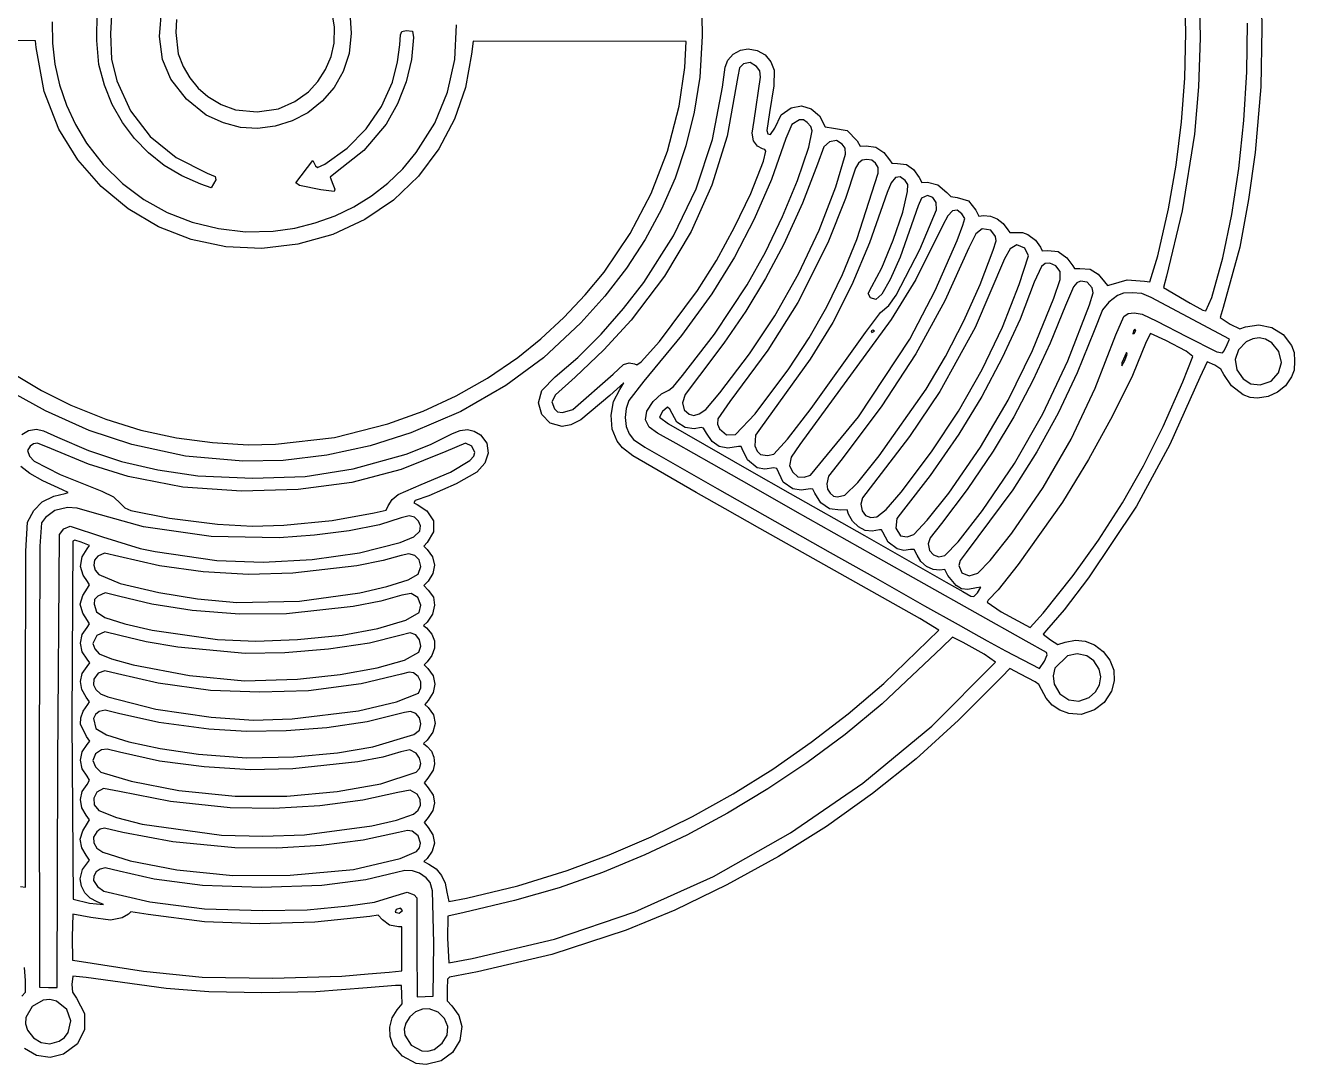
# Model space of a CAD drawing. Extents: x 27 to 178, y 70 to 220.
# Drawn here: x 84.3 to 177.4, y 70 to 146.2 of the extents above; entities that cross this region are included whole.
import ezdxf

# ---------------------------------------------------------------- set-up
doc = ezdxf.new("R2010")
doc.units = 0

msp = doc.modelspace()

# ---------------------------------------------------------------- linework, layer by layer
at = {"layer": 'Layer 1', "color": 7}
for points in [[(174.934112, 149.99496), (175.005044, 145.98432), (174.927092, 141.670199), (174.502114, 136.85981), (174.024548, 133.410399), (173.384464, 129.92411), (172.179044, 125.49911), (171.954884, 124.75635), (172.669774, 124.28415), (173.385044, 123.92981), (173.810334, 124.08144), (174.786434, 124.232887), (175.733553, 124.027776), (176.559987, 123.503805), (177.174034, 122.69867), (177.367641, 122.205027), (177.406014, 121.54919), (177.367768, 120.894056), (177.177144, 120.40156), (176.734981, 119.762), (176.150376, 119.276059), (175.458271, 118.965533), (174.693604, 118.85222), (174.153052, 118.893304), (173.636424, 119.09809), (172.770198, 119.744096), (172.212274, 120.59321), (172.004133, 120.982795), (171.560664, 121.25862), (170.986774, 121.50993), (170.453624, 120.36996), (168.265508, 115.445974), (165.817404, 110.91681), (162.287209, 105.661409), (160.505281, 103.315681), (159.205694, 101.83583), (158.963674, 101.5475), (159.507724, 101.12786), (160.051774, 100.76944), (160.592054, 100.94317), (161.341107, 101.085819), (162.05568, 101.021901), (162.73331, 100.752006), (163.371534, 100.27672), (163.866742, 99.639113), (164.140095, 98.895478), (164.178273, 98.111143), (163.967954, 97.35144), (163.436773, 96.518843), (162.731314, 95.99616), (161.748155, 95.654759), (160.849904, 95.71004), (160.183305, 95.956124), (159.623659, 96.33677), (159.176168, 96.847376), (158.846034, 97.48334), (158.65965, 97.838266), (158.382074, 98.04443), (157.309374, 98.60505), (156.525774, 99.00855), (155.937614, 98.4098), (152.764099, 95.220274), (149.649247, 92.402314), (146.462451, 89.844504), (143.073104, 87.43543), (139.558967, 85.237723), (135.766129, 83.147875), (131.953776, 81.300082), (128.381094, 79.82854), (122.941244, 78.049316), (117.478084, 76.77887), (115.448264, 76.38561), (115.298364, 76.235448), (115.274284, 75.49211), (115.274284, 74.63524), (115.617414, 74.28718), (116.123377, 73.575663), (116.336824, 72.75625), (116.200041, 71.727278), (115.667573, 70.86373), (114.817462, 70.249047), (113.727754, 69.96667), (112.993154, 70.03767), (112.9928, 70.03764)], [(116.6788, 82.18388), (120.447288, 83.086056), (124.0603, 84.19239), (127.155863, 85.340969), (130.225937, 86.669316), (133.255806, 88.16873), (136.230755, 89.83051), (139.136068, 91.645953), (141.957031, 93.606359), (144.678926, 95.703025), (147.28704, 97.92725), (151.30801, 101.81858), (149.93547, 102.67642), (138.20119, 109.29028), (135.64942, 110.72709), (133.52295, 111.92041), (128.889984, 114.609968), (128.124009, 115.191935), (127.73794, 115.69154), (127.356056, 116.582688), (127.28042, 117.60156), (127.46114, 118.606114), (127.92293, 119.48073), (128.21754, 119.96402), (127.19556, 119.03886), (125.076414, 117.257761), (124.343203, 116.88076), (123.70387, 116.76559), (122.815095, 117.006643), (122.206254, 117.635699), (121.969344, 118.49135), (122.19636, 119.41219), (123.19129, 120.41503), (124.836526, 121.833635), (126.548185, 123.545373), (128.203474, 125.419466), (129.6796, 127.32514), (131.862576, 130.741931), (133.5259, 134.203048), (134.709441, 137.80744), (135.45307, 141.65406), (135.65455, 143.12894), (135.852958, 143.641798), (136.244589, 144.071669), (136.764175, 144.366635), (137.34645, 144.47478), (138.001778, 144.350727), (138.574749, 144.015015), (139.01034, 143.513313), (139.25353, 142.89129), (139.221403, 141.761444), (138.90201, 139.79435), (138.71569, 138.477631), (138.787328, 138.237475), (138.97331, 138.17438), (139.28467, 138.63834), (139.767415, 139.615483), (140.48233, 140.13994), (141.237627, 140.282982), (141.960073, 140.068166), (142.568432, 139.540797), (142.98147, 138.74618), (143.59325, 138.65878), (144.600345, 138.483921), (145.31806, 137.72881), (145.55287, 137.33273), (145.98482, 137.35273), (146.68872, 137.25913), (147.276709, 136.854404), (147.70803, 136.31674), (147.879678, 136.084075), (148.29089, 136.04791), (148.93594, 135.97581), (149.452398, 135.607459), (149.88076, 135.03624), (150.06743, 134.66788), (150.47508, 134.67788), (151.253693, 134.483691), (151.90953, 133.92678), (152.196424, 133.632991), (152.66187, 133.55998), (153.488918, 133.308551), (154.03581, 132.62852), (154.25049, 132.18565), (154.59361, 132.23265), (155.095278, 132.201908), (155.592811, 131.996653), (156.034576, 131.647363), (156.36894, 131.18452), (156.534166, 130.997426), (156.97318, 131.00156), (157.44342, 130.998693), (157.84562, 130.84542), (158.416464, 130.442775), (158.76467, 129.92577), (158.88352, 129.64125), (159.30941, 129.68525), (160.07782, 129.59845), (160.705814, 129.150135), (161.14087, 128.54552), (161.26745, 128.355213), (161.66511, 128.36625), (162.40291, 128.31635), (162.994045, 127.94345), (163.45543, 127.3739), (163.675248, 127.098118), (163.95301, 127.1828), (165.116393, 127.521944), (166.39091, 127.42512), (166.77978, 127.36712), (167.374558, 129.288324), (168.16237, 132.72347), (168.723336, 135.938633), (169.115174, 139.110709), (169.34642, 142.327205), (169.42561, 145.67563), (169.328759, 149.441347)], [(133.91638, 148.38146), (133.96133, 145.388199), (133.79721, 142.38866), (133.381382, 139.829648), (132.773961, 137.36232), (131.974066, 134.984861), (130.980815, 132.695455), (129.793327, 130.492288), (128.410721, 128.373545), (126.832116, 126.337411), (125.05663, 124.38207), (122.324998, 121.814905), (119.55936, 119.78672), (116.271596, 117.878255), (112.60617, 116.29784), (109.6245, 115.356044), (106.431166, 114.670725), (103.241944, 114.278319), (100.27261, 114.21526), (100.27261, 114.21526)], [(170.412794, 148.803348), (170.471119, 145.265947), (170.35221, 141.682463), (170.05743, 138.21304), (169.169011, 132.576879), (168.00265, 127.80033), (167.79296, 126.95125), (169.75036, 125.81026), (170.67737, 125.29082), (170.89919, 125.23862), (171.34702, 126.22749), (171.34701, 126.22745)], [(97.212276, 134.53207), (95.807619, 135.144172), (94.521219, 135.912944), (93.360682, 136.829473), (92.333618, 137.884847), (91.447635, 139.070157), (90.71034, 140.37649), (90.129342, 141.794935), (89.71225, 143.31658), (89.570629, 145.066269), (89.601573, 147.18135)], [(90.668473, 147.36364), (90.571183, 145.55911), (90.648749, 143.716139), (91.04984, 142.11883), (92.035897, 139.921498), (93.497625, 138.031369), (95.391473, 136.492943), (97.673889, 135.35072), (98.261464, 135.096998), (98.306738, 134.85985), (97.970364, 134.27333), (97.212271, 134.53214), (97.212276, 134.53207)], [(100.11798, 138.68818), (98.85849, 139.049645), (97.592636, 139.61145), (96.152075, 140.774819), (94.999654, 142.23401), (94.400454, 143.688484), (94.1842, 145.36573), (94.350549, 147.475014)], [(108.12575, 147.11621), (108.23504, 145.618085), (108.08675, 144.12851), (107.641291, 142.815313), (106.977525, 141.640723), (106.106879, 140.621078), (105.04078, 139.77272), (103.897722, 139.176732), (102.643401, 138.785674), (101.357065, 138.617003), (100.11796, 138.68818), (100.11798, 138.68818)], [(102.90171, 140.06682), (104.08701, 140.607316), (105.09918, 141.32302), (105.777323, 142.066278), (106.339804, 142.947064), (106.755193, 143.906238), (106.99206, 144.88466), (106.998889, 146.067329), (106.80189, 147.26022)], [(86.313209, 146.457872), (86.329863, 144.887126), (86.509203, 143.335655), (86.849328, 141.814711), (87.348334, 140.335545), (88.004321, 138.909411), (88.815385, 137.54756), (90.036792, 135.972262), (91.448187, 134.593469), (93.024726, 133.42287), (94.741567, 132.472152), (96.573866, 131.753006), (98.49678, 131.277119), (100.485466, 131.056181), (102.51508, 131.10188), (102.51508, 131.10188)], [(95.407213, 146.613489), (95.370177, 145.67503), (95.546986, 144.08984), (95.909947, 143.177896), (96.407852, 142.329471), (97.015856, 141.580453), (97.709114, 140.96673), (98.681998, 140.395149), (99.734994, 139.9915), (101.337956, 139.85362), (102.90171, 140.0668), (102.90171, 140.06682)], [(102.51508, 131.10188), (104.083951, 131.322799), (105.597518, 131.69661), (107.046348, 132.218129), (108.421008, 132.882169), (109.712064, 133.683545), (110.910083, 134.61707), (112.005633, 135.677561), (112.98928, 136.85983), (114.351812, 139.020032), (115.2941, 141.285422), (115.822823, 143.677139), (115.94466, 146.21632)], [(171.34701, 126.22745), (172.145119, 129.143919), (172.805231, 132.319999), (173.322155, 135.692662), (173.690697, 139.198881), (173.905668, 142.775629), (173.961873, 146.359878)], [(105.99476, 134.11891), (104.433144, 134.455173), (104.15966, 134.64358), (105.41645, 136.27988), (105.60813, 135.88692), (105.754303, 135.752904), (106.29181, 136.00819), (107.929764, 137.17785), (109.33387, 138.60968), (110.456028, 140.245277), (111.24814, 142.02624), (111.630894, 143.503986), (111.79509, 144.76919), (111.84269, 145.49398), (111.932893, 145.741908), (112.24781, 145.80883), (112.722221, 145.772946), (112.79923, 145.29946), (112.658393, 143.695372), (112.257094, 142.038326), (111.625032, 140.42239), (110.79191, 138.94163), (109.155513, 136.99842), (107.20512, 135.46795), (106.69342, 135.0642), (106.88341, 134.53393), (107.02901, 134.164698), (106.983937, 133.997905), (105.99473, 134.11891), (105.99476, 134.11891)], [(102.66973, 115.48131), (106.998498, 115.957212), (110.92429, 116.95486), (113.498171, 117.901397), (115.915834, 119.016435), (118.218955, 120.321335), (120.44921, 121.83746), (122.130628, 123.189894), (123.812668, 124.74965), (125.394429, 126.416964), (126.77501, 128.09207), (128.683495, 130.9114), (130.22855, 133.858046), (131.424773, 136.964235), (132.28676, 140.26219), (132.69248, 143.096072), (132.78992, 145.01521), (117.17555, 145.02931), (117.05086, 144.08349), (116.618576, 141.639735), (115.815615, 139.309121), (114.657327, 137.126964), (113.15906, 135.12858), (111.330807, 133.370127), (109.231948, 131.942715), (106.887092, 130.860243), (104.32085, 130.13661), (101.664356, 129.82608), (99.041873, 129.952994), (96.502989, 130.4935), (94.097292, 131.423746), (91.87437, 132.71988), (89.88381, 134.35805), (88.175199, 136.314404), (86.798125, 138.56509), (85.721171, 141.338477), (85.133081, 144.55381), (85.077791, 145.05643), (77.218342, 145.07613)], [(124.47996, 118.01957), (127.43148, 120.59763), (128.195578, 121.320716), (128.60614, 121.43322), (128.99936, 121.35592), (129.167298, 121.287264), (129.484645, 121.49868), (130.84359, 123.00911), (133.62536, 126.73799), (135.01634, 128.940971), (136.346889, 131.375649), (137.526724, 133.86494), (138.46556, 136.23176), (138.63964, 136.949334), (138.571105, 137.090648), (138.39546, 137.1305), (138.029964, 137.31831), (137.72785, 137.72095), (137.63084, 138.271683), (137.78025, 139.21831), (138.23906, 142.37846), (138.196979, 142.843444), (137.93967, 143.17105), (137.486418, 143.459346), (137.00111, 143.35447), (136.701114, 143.073236), (136.57922, 142.42736), (135.803, 138.05114), (134.683741, 134.467417), (133.160464, 131.071698), (131.19575, 127.792375), (128.75218, 124.55784), (126.757829, 122.380275), (124.66363, 120.38934), (123.210609, 119.088266), (122.92926, 118.57119), (123.12651, 118.05752), (123.356909, 117.839936), (123.72998, 117.79891), (124.47998, 118.0196), (124.47996, 118.01957)], [(159.05609, 99.54606), (159.268505, 100.015745), (159.20558, 100.19074), (157.7261, 101.03427), (146.51378, 107.31877), (140.79163, 110.56864), (137.58258, 112.38379), (134.64418, 114.04927), (132.05375, 115.52063), (130.69357, 116.27542), (130.078809, 116.721553), (129.819865, 117.257566), (129.916946, 117.881969), (130.37026, 118.59327), (130.988894, 119.161491), (131.51842, 119.42273), (131.86649, 119.71271), (132.52036, 120.5053), (134.867063, 123.537209), (137.26034, 127.15537), (138.596227, 129.542883), (139.85913, 132.16003), (140.955833, 134.79916), (141.79312, 137.25262), (142.03537, 138.45321), (141.931312, 138.778263), (141.667, 139.06544), (141.38675, 139.259102), (141.10827, 139.2678), (140.545353, 138.906654), (140.09891, 137.89879), (139.035731, 134.872707), (137.78331, 131.981005), (136.329409, 129.198023), (134.66179, 126.4981), (132.44979, 123.431811), (129.67688, 120.09046), (128.58001, 118.68346), (128.380843, 118.085275), (128.319418, 117.4201), (128.394863, 116.770172), (128.60631, 116.21773), (128.926809, 115.822322), (129.75815, 115.241399), (135.06952, 112.2112), (140.0184, 109.41001), (143.34344, 107.53389), (146.66847, 105.65932), (147.86703, 104.97989), (150.26415, 103.62584), (152.73859, 102.23722), (153.85982, 101.61888), (154.86506, 101.05611), (156.20691, 100.30511), (158.69788, 99.00986), (159.05613, 99.54606), (159.05609, 99.54606)], [(133.73525, 117.68584), (134.243811, 118.026354), (135.25545, 119.22942), (137.44592, 122.09049), (139.304318, 124.88438), (141.027738, 127.959341), (142.53819, 131.163934), (143.75769, 134.34672), (144.47524, 136.729179), (144.457702, 137.186241), (144.24038, 137.48617), (143.821761, 137.737456), (143.30826, 137.63955), (142.89613, 137.266986), (142.41608, 136.01861), (141.320056, 133.13723), (139.94078, 130.13243), (138.616798, 127.62413), (137.169261, 125.220783), (135.562892, 122.867442), (133.76241, 120.50916), (132.707329, 119.12375), (132.5181, 118.49269), (132.637501, 117.986369), (133.01092, 117.67801), (133.361869, 117.577438), (133.73525, 117.68601), (133.73525, 117.68584)], [(136.41175, 116.17087), (137.848309, 117.708655), (140.30672, 121.00792), (141.802099, 123.279729), (143.10311, 125.554721), (144.258156, 127.924433), (145.31564, 130.4804), (146.87752, 135.35777), (146.875909, 135.76693), (146.66993, 136.07304), (146.400326, 136.310041), (146.04982, 136.35721), (145.701241, 136.311118), (145.43922, 136.08387), (145.19923, 135.70346), (144.47443, 133.49018), (143.18026, 130.2275), (140.97785, 125.86324), (138.784265, 122.372569), (135.99479, 118.61081), (135.123189, 117.326005), (135.076895, 116.947641), (135.2312, 116.58888), (135.749317, 116.15255), (136.41175, 116.17087), (136.41175, 116.17087)], [(139.22943, 114.74995), (140.219184, 115.845033), (141.965677, 118.087818), (145.94364, 123.65005), (147.03492, 125.13109), (147.645934, 125.653826), (148.19184, 126.40997), (149.933621, 129.751261), (151.14801, 132.66005), (151.127118, 133.192052), (150.86927, 133.56471), (150.476205, 133.698816), (150.04966, 133.51516), (149.79271, 132.96057), (148.472863, 129.192765), (147.738173, 127.547419), (147.1266, 126.48144), (146.704186, 126.091294), (146.299, 126.19317), (146.140943, 126.513639), (146.40689, 127.03963), (147.148433, 128.414149), (147.976948, 130.422405), (148.674178, 132.482433), (149.02187, 134.01227), (149.036325, 134.522509), (148.85701, 134.8021), (148.475783, 135.081681), (148.135244, 135.03388), (147.821935, 134.649809), (147.5224, 133.92058), (146.232565, 130.248324), (144.944363, 127.161719), (143.537799, 124.400365), (141.89288, 121.70386), (138.23899, 116.63898), (137.86453, 116.12211), (137.83774, 115.339424), (138.003721, 114.963024), (138.25342, 114.72545), (138.766295, 114.637766), (139.22943, 114.74995), (139.22943, 114.74995)], [(141.91191, 113.19023), (145.41983, 117.48794), (149.18509, 123.17306), (151.060034, 126.730534), (152.65744, 130.40308), (153.08947, 131.5258), (153.2252, 132.016974), (153.00117, 132.37221), (152.659304, 132.630806), (152.329928, 132.585503), (151.988915, 132.221573), (151.61214, 131.52429), (149.640788, 127.555876), (147.81276, 124.6036), (141.11548, 115.44043), (140.485453, 114.520809), (140.37243, 113.88855), (140.603174, 113.408036), (140.97863, 113.07561), (141.44225, 113.041862), (141.9119, 113.19023), (141.91191, 113.19023)], [(144.42525, 111.72839), (145.374739, 112.667776), (146.94961, 114.620006), (150.39173, 119.50006), (151.808286, 121.910853), (153.151837, 124.521963), (154.34363, 127.170029), (155.30491, 129.69169), (155.513171, 130.387634), (155.48519, 130.70863), (155.120489, 131.161606), (154.5069, 131.26569), (154.031909, 130.909309), (153.51299, 129.8829), (151.757177, 125.977843), (149.621201, 122.100251), (147.08295, 118.213392), (144.12031, 114.28053), (143.231171, 113.117484), (143.11142, 112.56484), (143.155219, 112.183545), (143.35141, 111.8861), (143.603758, 111.664621), (143.89653, 111.61277), (144.42525, 111.72839), (144.42525, 111.72839)], [(146.77879, 110.14143), (147.45022, 110.669515), (148.56178, 111.96074), (150.780744, 114.908358), (152.751713, 117.898505), (154.483263, 120.945164), (155.98397, 124.06232), (157.219918, 127.191296), (157.88075, 129.28909), (157.614079, 129.83954), (157.03669, 130.09377), (156.558649, 129.801121), (156.13565, 129.06607), (153.969913, 124.029145), (151.4, 119.34541), (149.166756, 116.022116), (146.53311, 112.58411), (145.721265, 111.539876), (145.58637, 111.07387), (145.684325, 110.58453), (145.946203, 110.242179), (146.326268, 110.082564), (146.77879, 110.14143), (146.77879, 110.14143)], [(149.48606, 108.84013), (150.472851, 109.895579), (152.04255, 111.8881), (154.370501, 115.243499), (156.410661, 118.704868), (158.195846, 122.333025), (159.75887, 126.18879), (160.210826, 127.5605), (160.20694, 128.14516), (159.902695, 128.561699), (159.45421, 128.749), (159.122458, 128.719282), (158.850112, 128.509634), (158.3201, 127.34869), (157.27765, 124.643311), (155.973289, 121.814449), (154.458978, 118.966752), (152.78668, 116.20487), (150.689764, 113.185725), (148.71851, 110.64619), (148.22692, 110.01333), (148.172429, 109.316213), (148.50493, 108.75789), (148.988344, 108.680925), (149.48606, 108.84009), (149.48606, 108.84013)], [(151.75648, 107.31374), (152.74264, 108.319061), (154.53058, 110.61442), (156.868129, 114.049089), (158.950623, 117.701462), (160.781704, 121.578555), (162.36502, 125.68738), (162.640363, 126.567965), (162.56715, 126.93396), (162.189635, 127.34155), (161.71015, 127.43336), (161.435046, 127.303402), (161.19038, 127.014964), (160.5957, 125.64751), (159.479025, 122.875072), (158.208414, 120.137397), (156.808965, 117.485151), (155.30578, 114.969), (153.402586, 112.157644), (151.5051, 109.6518), (150.685155, 108.598959), (150.53475, 108.15076), (150.642076, 107.674395), (150.922764, 107.347815), (151.314877, 107.213452), (151.75648, 107.31374), (151.75648, 107.31374)], [(154.17839, 106.02194), (155.090629, 106.949093), (156.66295, 108.94501), (158.967608, 112.288309), (161.011146, 115.832341), (162.788287, 119.567048), (164.29375, 123.48237), (164.886167, 124.842526), (165.196695, 125.05808), (165.63421, 125.10622), (166.223939, 125.014319), (167.31457, 124.49581), (169.47971, 123.36539), (171.711073, 122.24365), (172.117121, 122.160009), (172.25192, 122.31828), (172.47087, 122.7701), (172.62595, 123.1631), (166.89707, 126.22714), (166.206794, 126.527638), (165.5052, 126.57471), (164.856233, 126.538374), (164.41173, 126.36898), (163.78403, 125.893331), (163.31008, 125.33003), (162.7105, 123.79167), (161.454908, 120.697627), (160.058373, 117.75606), (158.494366, 114.915158), (156.73636, 112.12311), (153.32993, 107.5321), (152.87006, 106.947226), (152.77721, 106.5789), (153.00324, 106.03932), (153.538889, 105.807116), (154.17839, 106.02192), (154.17839, 106.02194)], [(146.5911, 123.75754), (146.47511, 123.83034), (146.364351, 123.773811), (146.40861, 123.65201), (146.59114, 123.75757), (146.5911, 123.75754)], [(165.76804, 123.80114), (165.697172, 123.904247), (165.583, 123.78534), (165.540713, 123.573574), (165.6521, 123.59835), (165.76809, 123.80113), (165.76804, 123.80114)], [(158.98027, 103.08754), (161.175936, 105.830252), (163.02031, 108.43189), (164.792669, 111.178644), (166.335338, 113.877649), (167.769289, 116.755564), (169.2155, 120.03905), (169.94367, 121.90638), (169.46038, 122.28522), (167.96434, 123.06632), (166.8431, 123.59832), (166.5178, 122.96922), (165.514576, 120.509526), (164.058449, 117.538016), (162.301465, 114.346338), (160.39567, 111.22614), (157.146233, 106.65149), (155.680196, 104.791323), (154.94105, 104.03479), (154.86505, 103.88761), (155.88963, 103.1643), (158.00963, 102.02968), (158.9803, 103.08754), (158.98027, 103.08754)], [(175.68356, 120.08644), (176.2257, 120.705238), (176.43652, 121.47186), (176.242694, 122.275574), (175.73692, 122.89802), (175.265756, 123.161191), (174.799352, 123.262051), (174.332023, 123.200846), (173.85808, 122.97782), (173.286314, 122.398326), (173.052669, 121.674215), (173.16673, 120.923674), (173.63808, 120.26489), (174.206454, 119.900956), (174.87163, 119.83109), (175.68356, 120.08645), (175.68356, 120.08644)], [(164.95593, 121.60232), (165.138124, 122.064725), (165.07314, 122.20646), (164.72657, 121.44429), (164.729515, 121.218651), (164.95593, 121.60232), (164.95593, 121.60232)], [(83.446058, 120.64778), (85.515331, 119.413858), (87.66942, 118.33765), (90.229046, 117.299633), (92.805231, 116.50013), (95.413359, 115.935092), (98.068814, 115.60047), (100.673317, 115.421791), (102.669734, 115.48135), (102.66973, 115.48131)], [(100.27261, 114.21526), (96.080706, 114.600409), (92.148963, 115.44305), (89.003974, 116.482007), (85.821941, 117.91197), (83.465596, 119.204912)], [(154.16259, 104.56787), (154.403419, 104.993755), (154.09179, 104.92404), (153.43452, 104.81118), (152.983136, 104.856346), (152.58393, 105.09841), (151.9772, 105.8281), (151.7571, 106.2682), (151.39725, 106.2276), (150.892808, 106.273535), (150.408399, 106.498722), (149.999453, 106.866383), (149.7214, 107.33974), (149.511872, 107.738342), (149.24098, 107.73964), (148.750935, 107.67461), (148.26914, 107.79654), (147.60931, 108.279936), (147.21042, 109.01162), (147.111756, 109.180174), (146.95706, 109.18363), (146.43648, 109.09053), (145.927611, 109.14935), (145.419709, 109.413194), (144.985215, 109.829758), (144.69657, 110.34674), (144.59222, 110.64619), (144.11246, 110.62019), (143.301765, 110.726735), (142.66564, 111.17675), (142.22156, 111.87433), (142.077139, 112.167365), (141.91954, 112.19199), (141.23274, 112.093619), (140.60684, 112.18499), (139.90509, 112.695835), (139.43104, 113.68965), (139.22486, 113.73725), (138.563451, 113.640689), (137.99757, 113.74125), (137.29758, 114.318704), (136.89408, 115.1201), (136.814307, 115.294616), (136.6318, 115.28953), (135.850994, 115.188005), (135.21284, 115.312241), (134.698001, 115.67033), (134.28714, 116.27036), (134.065535, 116.641717), (133.88527, 116.68336), (133.36662, 116.58966), (132.706624, 116.690017), (132.11184, 117.08673), (131.58982, 118.04905), (131.414764, 118.173844), (131.04734, 117.8747), (130.8431, 117.45461), (131.483216, 116.975054), (134.14159, 115.44375), (137.40749, 113.57318), (140.42322, 111.85737), (145.85653, 108.77594), (149.45221, 106.72652), (151.84933, 105.34756), (153.08655, 104.65766), (153.66263, 104.33543), (153.874019, 104.290441), (154.16262, 104.56787), (154.16259, 104.56787)], [(84.077681, 116.169613), (84.558254, 116.484679), (85.141009, 116.562333), (85.677896, 116.459446), (86.701834, 115.987783), (88.971673, 114.995723), (91.392719, 114.204419), (94.039424, 113.593267), (96.986241, 113.141663), (101.00721, 112.971283), (104.841771, 113.104033), (108.36287, 113.665393), (112.256421, 114.742807), (114.044875, 115.453078), (115.66863, 116.256743), (116.222849, 116.484616), (116.752116, 116.543253), (117.25035, 116.43296), (117.71147, 116.154043), (118.17255, 115.541079), (118.276577, 114.821026), (118.032174, 114.083396), (117.44796, 113.417703), (115.937714, 112.550993), (113.93192, 111.692593), (112.90735, 111.328933), (112.811959, 111.173528), (113.07665, 111.037323), (113.776096, 110.580802), (114.26504, 109.853073), (114.257185, 109.042672), (113.79519, 108.250653), (113.55657, 107.978883), (113.79726, 107.754053), (114.189693, 107.211956), (114.332814, 106.596159), (114.224683, 105.975114), (113.86336, 105.417273), (113.56271, 105.107483), (113.87916, 104.764163), (114.254555, 104.239673), (114.34429, 103.663073), (114.199517, 103.002883), (113.79904, 102.428283), (113.53805, 102.174373), (113.74337, 102.002993), (114.14734, 101.530843), (114.330884, 101.052092), (114.327619, 100.511144), (114.148987, 99.975703), (113.80643, 99.513473), (113.57578, 99.292493), (113.85415, 99.022143), (114.236861, 98.481612), (114.368998, 97.877063), (114.25006, 97.254461), (113.87955, 96.659773), (113.62578, 96.370753), (113.86184, 96.155143), (114.255412, 95.611147), (114.37394, 94.990749), (114.219168, 94.354506), (113.79284, 93.762973), (113.53664, 93.512493), (113.79632, 93.309263), (114.104994, 92.956353), (114.291067, 92.507608), (114.340052, 92.020688), (114.23746, 91.553253), (113.85083, 90.985753), (113.57268, 90.629333), (113.8805, 90.263603), (114.228121, 89.740886), (114.342709, 89.166002), (114.224442, 88.593891), (113.8735, 88.079493), (113.57269, 87.723033), (113.86555, 87.359533), (114.217996, 86.813527), (114.34425, 86.202713), (114.176801, 85.625973), (113.79759, 85.095373), (113.55235, 84.871383), (113.92982, 84.678293), (114.458454, 84.316555), (114.861264, 83.843172), (115.128734, 83.272961), (115.25135, 82.620743), (115.38109, 81.920073), (116.67874, 82.184503), (116.6788, 82.18388)], [(103.28834, 109.52807), (106.821597, 109.884741), (109.91489, 110.42931), (110.78853, 110.63506), (110.943, 110.95416), (111.237048, 111.417371), (111.672049, 111.78857), (113.36463, 112.5121), (115.510979, 113.410584), (116.93276, 114.26505), (117.212085, 114.584351), (117.28441, 114.85317), (117.065622, 115.326834), (116.61375, 115.55683), (115.15794, 114.94158), (111.890748, 113.608906), (108.263436, 112.66983), (104.342802, 112.137374), (100.19564, 112.02456), (95.881203, 112.329718), (91.882701, 113.08954), (88.969454, 113.993034), (86.258495, 115.14039), (85.217028, 115.547149), (84.92689, 115.5083), (84.698222, 115.3185), (84.498033, 115.00671), (84.650367, 114.599911), (84.978842, 114.2146), (86.877983, 113.249715), (89.949541, 112.02104), (90.791299, 111.617339), (91.339265, 111.09255), (91.622997, 110.800256), (92.076016, 110.61576), (94.917138, 110.046578), (98.416778, 109.60419), (100.989487, 109.46273), (103.28834, 109.52809), (103.28834, 109.52807)], [(83.97608, 83.039683), (84.34338, 82.985083), (84.34338, 96.177173), (84.36351, 107.630518), (84.491521, 109.759143), (84.945537, 110.606654), (85.566306, 111.230943), (86.416367, 111.660753), (87.255827, 111.845373), (87.467052, 111.915376), (87.071659, 112.114693), (85.619265, 112.778053), (84.652516, 113.311028), (84.011343, 113.827689)], [(86.668502, 75.61735), (86.712532, 92.12653), (86.833121, 108.84992), (87.162256, 109.267147), (87.622689, 109.44763), (89.9882, 108.67408), (92.743762, 107.82688), (93.854518, 107.59258), (98.37811, 106.92977), (101.764494, 106.811384), (105.364121, 107.016181), (108.828644, 107.509723), (111.809715, 108.25757), (112.821975, 108.66956), (113.253255, 109.09352), (113.307606, 109.471122), (113.161182, 109.835974), (112.866795, 110.111371), (112.477255, 110.22061), (111.897305, 110.06049), (110.295629, 109.558967), (108.088839, 109.121011), (105.549452, 108.790735), (102.949985, 108.61225), (97.965738, 108.702906), (93.003928, 109.40896), (89.408252, 110.41473), (88.134978, 110.785791), (87.430812, 110.81759), (86.505285, 110.602773), (85.815273, 110.09616), (85.530099, 109.692262), (85.393271, 107.98168), (85.348618, 92.48987), (85.380808, 75.64957), (86.037983, 75.61737), (86.668501, 75.61737), (86.668502, 75.61735)], [(90.065531, 81.71577), (89.609394, 81.91039), (89.09786, 82.184415), (88.705098, 82.575641), (88.453223, 83.05423), (88.364351, 83.59034), (88.526654, 84.267972), (88.886022, 84.76145), (89.044818, 84.96765), (88.802062, 85.32826), (88.478285, 85.876716), (88.365107, 86.49067), (88.543451, 87.121904), (88.894677, 87.67291), (89.043918, 87.91316), (88.793807, 88.26579), (88.474433, 88.804052), (88.380759, 89.40887), (88.510466, 90.003113), (88.861237, 90.50965), (89.048225, 90.819366), (88.859437, 91.12714), (88.494814, 91.659139), (88.372752, 92.284641), (88.493356, 92.908413), (88.856737, 93.43522), (89.060254, 93.69566), (88.818602, 94.04385), (88.377672, 94.936516), (88.392996, 95.409216), (88.565216, 95.90167), (88.913185, 96.38354), (89.045255, 96.569649), (88.794758, 96.92525), (88.47138, 97.4666), (88.37534, 98.070316), (88.504504, 98.659529), (88.856738, 99.15737), (89.060255, 99.43387), (88.856738, 99.71036), (88.499508, 100.242438), (88.381308, 100.88364), (88.501924, 101.519037), (88.861138, 102.0337), (89.049566, 102.291155), (88.894658, 102.53427), (88.542263, 103.088197), (88.365844, 103.72548), (88.542263, 104.362763), (88.894658, 104.91669), (89.051235, 105.155574), (88.897358, 105.39535), (88.570991, 105.874706), (88.389435, 106.50176), (88.495569, 107.216571), (88.878293, 107.79588), (89.032453, 108.03816), (88.437615, 108.29446), (87.975229, 108.42183), (87.819169, 108.36146), (87.742971, 95.192814), (87.835289, 82.10516), (89.042614, 81.812558), (90.065485, 81.71575), (90.065531, 81.71577)], [(104.44823, 103.96272), (108.860149, 104.573126), (110.849245, 105.020939), (112.41613, 105.50991), (113.130011, 105.930265), (113.34077, 106.50287), (113.222905, 106.99494), (112.905727, 107.315404), (112.443864, 107.433508), (111.89194, 107.3185), (110.580071, 106.928872), (108.641209, 106.54967), (103.94561, 105.99906), (100.696959, 105.921564), (97.383582, 106.113746), (94.164436, 106.560068), (91.198479, 107.24499), (90.148958, 107.473994), (89.642544, 107.26259), (89.415042, 106.953399), (89.352916, 106.596585), (89.453977, 106.232706), (89.716034, 105.90232), (91.285912, 105.2464), (94.121966, 104.58121), (96.967489, 104.132795), (99.847321, 103.84803), (104.448235, 103.9627), (104.44823, 103.96272)], [(104.29358, 101.13781), (107.566478, 101.475315), (110.17039, 101.95712), (112.244524, 102.558913), (113.21939, 103.12265), (113.341879, 103.665761), (113.10937, 104.21563), (112.626594, 104.520236), (111.93222, 104.38862), (110.409517, 103.949767), (108.368433, 103.555576), (103.48166, 103.02251), (100.039525, 102.991771), (96.560946, 103.26674), (93.609244, 103.747095), (91.251913, 104.30791), (90.176354, 104.563202), (89.642927, 104.33611), (89.417494, 104.077307), (89.369594, 103.74877), (89.544555, 103.16937), (90.160855, 102.76925), (91.624661, 102.298092), (93.638067, 101.840786), (98.416778, 101.14426), (101.242685, 101.033035), (104.29358, 101.13826), (104.29358, 101.13781)], [(104.29358, 98.23469), (107.430585, 98.57242), (110.138325, 99.056589), (112.146375, 99.626735), (113.18431, 100.2224), (113.33704, 100.652495), (113.247673, 101.115776), (112.971491, 101.486187), (112.56378, 101.63767), (111.79256, 101.43855), (109.561035, 100.886954), (106.568066, 100.441439), (103.354277, 100.164897), (100.46029, 100.12022), (95.527137, 100.578006), (93.199078, 100.976259), (91.254881, 101.44545), (90.159689, 101.715), (89.566243, 101.446339), (89.292267, 100.86441), (89.427031, 100.453653), (89.758198, 100.08974), (90.651764, 99.720051), (92.252009, 99.285363), (96.36763, 98.50914), (100.395801, 98.119679), (104.29358, 98.23469), (104.29358, 98.23469)], [(117.10133, 77.74898), (123.143807, 79.175173), (129.032993, 81.181019), (134.79193, 83.77562), (140.44366, 86.96808), (145.737171, 90.605045), (150.80539, 94.79164), (155.48364, 99.48005), (154.65238, 100.05825), (153.11351, 100.91485), (152.32933, 101.32836), (151.52907, 100.55707), (147.17105, 96.41883), (144.44244, 94.186557), (141.640804, 92.107293), (138.769234, 90.182797), (135.830819, 88.414825), (132.82865, 86.805135), (129.765816, 85.355484), (126.64541, 84.06763), (123.47052, 82.94333), (120.198356, 82.006166), (116.51115, 81.11917), (115.31259, 80.86208), (115.29169, 79.24695), (115.37839, 77.43452), (117.10133, 77.74898), (117.10133, 77.74898)], [(162.33832, 96.88864), (162.810278, 97.304792), (163.102058, 97.828911), (163.194071, 98.404857), (163.06673, 98.97649), (162.690631, 99.5691), (162.17237, 99.94454), (161.449344, 100.086468), (160.7528, 99.94254), (159.82793, 99.0352), (159.694695, 98.470974), (159.76753, 97.86723), (160.201615, 97.155566), (160.838519, 96.731068), (161.582618, 96.630115), (162.33829, 96.88909), (162.33832, 96.88864)], [(103.90695, 95.3357), (108.75918, 95.92488), (111.556383, 96.563871), (113.1515, 97.21769), (113.338688, 97.596643), (113.325436, 98.033771), (113.134826, 98.434241), (112.78994, 98.70322), (112.484031, 98.751683), (111.9207, 98.60042), (108.953246, 97.888888), (105.10551, 97.37138), (101.520887, 97.274253), (97.914157, 97.40898), (94.070673, 97.951763), (91.094682, 98.62647), (90.161806, 98.85391), (89.674424, 98.668561), (89.360044, 98.23392), (89.329744, 97.825779), (89.494644, 97.469291), (89.85013, 97.17027), (90.391588, 96.93453), (93.898791, 96.033783), (97.95282, 95.4569), (101.054861, 95.238863), (103.90695, 95.33569), (103.90695, 95.3357)], [(104.02656, 92.55096), (107.215573, 92.842944), (109.82242, 93.28552), (112.81604, 94.18664), (113.235091, 94.49778), (113.34077, 94.95406), (113.236677, 95.408089), (112.961933, 95.726017), (112.572839, 95.868772), (112.1257, 95.79728), (109.39712, 95.10812), (106.444092, 94.675537), (103.469826, 94.438227), (100.559469, 94.400174), (97.798167, 94.56536), (94.131072, 95.068393), (91.17173, 95.72501), (90.191962, 95.974902), (89.753694, 95.87555), (89.478472, 95.648112), (89.339797, 95.341553), (89.500031, 94.62844), (90.284543, 94.145689), (91.919934, 93.640713), (94.226592, 93.158487), (97.024904, 92.74399), (100.556465, 92.463358), (104.02656, 92.55096), (104.02656, 92.55096)], [(103.52032, 89.65426), (107.203189, 89.998266), (110.40236, 90.54853), (113.00431, 91.40744), (113.248532, 91.687887), (113.328375, 92.059355), (113.244185, 92.453788), (112.99631, 92.80313), (112.535888, 93.044115), (111.8776, 92.89513), (110.549035, 92.512172), (108.71802, 92.16745), (103.94531, 91.65475), (100.810154, 91.594909), (97.450559, 91.796775), (94.163304, 92.231906), (91.245169, 92.87186), (90.334367, 93.096364), (89.907591, 93.06268), (89.46973, 92.757354), (89.292256, 92.27328), (89.471798, 91.813004), (89.872178, 91.4201), (92.099787, 90.747833), (95.594066, 90.08023), (99.708725, 89.644424), (103.52002, 89.65426), (103.52032, 89.65426)], [(104.81167, 86.83129), (109.743798, 87.473455), (111.557606, 87.888807), (112.80319, 88.34179), (113.141057, 88.618315), (113.303099, 88.988871), (113.279986, 89.400897), (113.06239, 89.80183), (112.548786, 90.087362), (111.65167, 89.93398), (109.07828, 89.35737), (105.920048, 88.952076), (102.550883, 88.752734), (99.344695, 88.79398), (94.967084, 89.257859), (91.227281, 89.99644), (90.068695, 90.21817), (89.587465, 89.94751), (89.353107, 89.504796), (89.391405, 89.012936), (89.728145, 88.59484), (91.013943, 88.086365), (92.897587, 87.6027), (98.726084, 86.79744), (101.757318, 86.726771), (104.81167, 86.83134), (104.81167, 86.83129)], [(103.7523, 83.85278), (108.402784, 84.28858), (111.81576, 85.09479), (113.016479, 85.594495), (113.24144, 85.859717), (113.3021, 86.19905), (113.146653, 86.749367), (112.69746, 87.0903), (112.348724, 87.147175), (111.70052, 86.9936), (109.112548, 86.435058), (106.027487, 86.039101), (102.776978, 85.837037), (99.692663, 85.86017), (95.141004, 86.311374), (91.487032, 86.99285), (90.14646, 87.305144), (89.830588, 87.242691), (89.582464, 87.03855), (89.33848, 86.643594), (89.365785, 86.22259), (89.578391, 85.849096), (90.012687, 85.544085), (92.017158, 84.90566), (95.435542, 84.263966), (99.538011, 83.82913), (103.7523, 83.85273), (103.7523, 83.85278)], [(114.23946, 74.99858), (114.29276, 78.87817), (114.193458, 82.704585), (114.028911, 83.314197), (113.71434, 83.66189), (113.237707, 84.000993), (112.72922, 84.177841), (112.172193, 84.195482), (111.54994, 84.05696), (109.298106, 83.528589), (106.07209, 83.10524), (101.646445, 82.957028), (97.334209, 83.10124), (93.784759, 83.57673), (91.210421, 84.15515), (90.185473, 84.39402), (89.827429, 84.311205), (89.53424, 84.096359), (89.352699, 83.799881), (89.329599, 83.47217), (89.617285, 83.03141), (90.098919, 82.69415), (93.467891, 81.91642), (97.482741, 81.399166), (101.74181, 81.2706), (104.997227, 81.330408), (108.00525, 81.61187), (109.929647, 81.892789), (111.27302, 82.29895), (112.329642, 82.6045), (112.84184, 82.41091), (113.03146, 82.2063), (113.03146, 78.59614), (113.07376, 74.94363), (114.23941, 74.99873), (114.23946, 74.99858)], [(107.54129, 76.46003), (109.47445, 76.62045), (111.00164, 76.7499), (111.94889, 76.8367), (111.94889, 78.45017), (111.94889, 80.06365), (111.69758, 80.06408), (111.046416, 80.188774), (110.51712, 80.58037), (110.19932, 80.9265), (109.58557, 80.841), (105.571911, 80.417838), (101.47117, 80.28827), (97.480962, 80.431945), (93.331172, 80.96772), (92.073221, 81.17055), (91.900634, 81.01115), (91.433577, 80.73041), (90.582616, 80.564375), (89.140562, 80.75561), (87.805174, 80.99158), (87.763564, 79.31183), (87.784404, 77.63207), (88.132373, 77.57077), (92.992488, 76.824323), (97.295547, 76.38935), (102.464231, 76.30941), (107.541291, 76.46005), (107.54129, 76.46003)], [(111.98756, 81.26217), (111.835847, 81.435925), (111.53055, 81.35417), (111.4493, 81.152478), (111.7435, 81.08385), (111.98756, 81.26219), (111.98756, 81.26217)], [(84.072571, 74.98793), (84.343394, 75.28645), (84.342194, 76.14783), (84.284194, 77.09805)], [(112.9928, 70.03764), (111.980654, 70.583261), (111.30855, 71.37489), (111.085697, 72.038973), (111.064065, 72.722731), (111.239323, 73.388101), (111.60714, 73.99702), (111.95484, 74.4239), (111.93254, 75.09795), (111.91024, 75.772), (111.48494, 75.7611), (109.39713, 75.5897), (105.64342, 75.304899), (101.6645, 75.23702), (97.793336, 75.305405), (94.66646, 75.5471), (88.805525, 76.35636), (87.819614, 76.46579), (87.745754, 75.84366), (87.790476, 75.28815), (88.085529, 74.85003), (88.666236, 73.707446), (88.678235, 72.5358), (88.156986, 71.489531), (87.137949, 70.72308), (86.144385, 70.487153), (85.157104, 70.637643), (84.277137, 71.139271)], [(86.807833, 71.68321), (87.207572, 71.963574), (87.482445, 72.32477), (87.665006, 73.177684), (87.370343, 74.018003), (86.613283, 74.62178), (86.125431, 74.735336), (85.648782, 74.688391), (84.833884, 74.21769), (84.378179, 73.419059), (84.350521, 72.962202), (84.491257, 72.50188), (84.929277, 71.922571), (85.49563, 71.580917), (86.138939, 71.495078), (86.807833, 71.68321), (86.807833, 71.68321)], [(114.30735, 71.08337), (114.887735, 71.532521), (115.27357, 72.13657), (115.315071, 72.760853), (115.071115, 73.345771), (114.598964, 73.807624), (113.95588, 74.06271), (113.452268, 74.04091), (112.95302, 73.83231), (112.522059, 73.47575), (112.22331, 73.01007), (112.118257, 72.557073), (112.165367, 72.120578), (112.620638, 71.385325), (113.398254, 70.98077), (113.848297, 70.957647), (114.30735, 71.08337), (114.30735, 71.08337)]]:
    msp.add_lwpolyline(points, dxfattribs=at)

doc.saveas('drawing.dxf')
